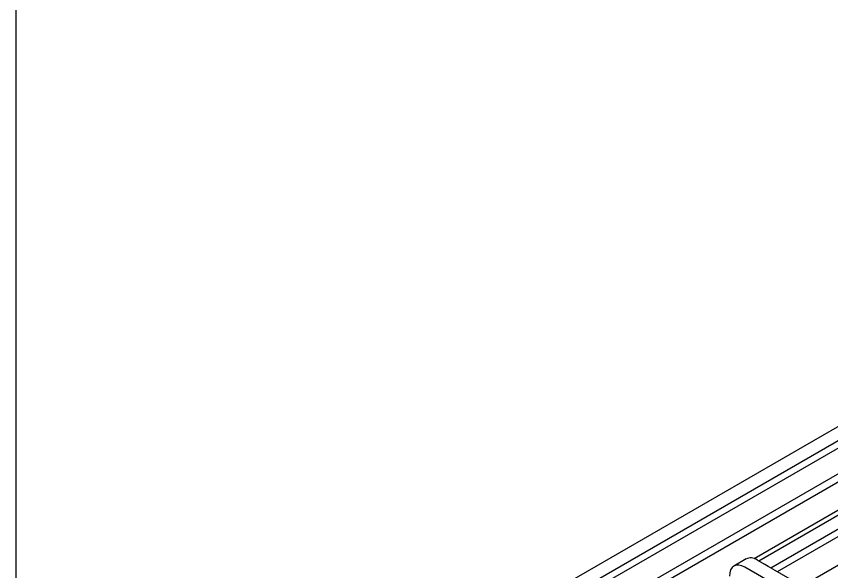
# Model space of a CAD drawing. Extents: x 23 to 317, y -101 to 289.
# Drawn here: x 23.4 to 110.6, y 112 to 171.5 of the extents above; entities that cross this region are included whole.
import ezdxf

# ---------------------------------------------------------------- set-up
doc = ezdxf.new("R2010")
doc.units = 0
doc.layers.get('0').update_dxf_attribs({"linetype": 'CONTINUOUS'})

msp = doc.modelspace()

# ---------------------------------------------------------------- linework, layer by layer
at = {"color": 1}
msp.add_lwpolyline([(317.359397, -100.885389), (23.359389, -100.885389), (23.359389, 289.114623), (317.359397, 289.114623), (317.359397, -100.885389), (317.359397, -100.885389)], close=True, dxfattribs=at)
at = {"color": 7}
for points in [[(77.567751, 108.09387), (157.13057, 154.036483)], [(78.858526, 107.358428), (157.13057, 152.550589)], [(79.593968, 106.938175), (157.13057, 151.710084)], [(81.950385, 105.572354), (157.13057, 148.978442)], [(82.685827, 105.152102), (157.13057, 148.137937)], [(102.287608, 113.45209), (157.13057, 145.121124)], [(102.782906, 113.196937), (157.13057, 144.580799)], [(104.073681, 112.461495), (157.13057, 143.094906)], [(104.809123, 112.041242), (157.13057, 142.254401)], [(107.420693, 110.525331), (157.13057, 139.237588)], [(101.462112, 113.407063), (100.126309, 112.626594)], [(102.647824, 113.286991), (109.581992, 109.279582)], [(103.78851, 112.626594), (102.887969, 113.136901)], [(108.246189, 108.499113), (101.312022, 112.521531)]]:
    msp.add_lwpolyline(points, dxfattribs=at)
for points in [[(102.651416, 113.286165), (102.20916, 113.542739), (101.785429, 113.585695), (101.473439, 113.405582)], [(101.315614, 112.520705), (100.394661, 113.054993), (99.649834, 112.625), (99.651995, 111.560287)]]:
    msp.add_open_spline(points, degree=3, dxfattribs=at)

doc.saveas('drawing.dxf')
